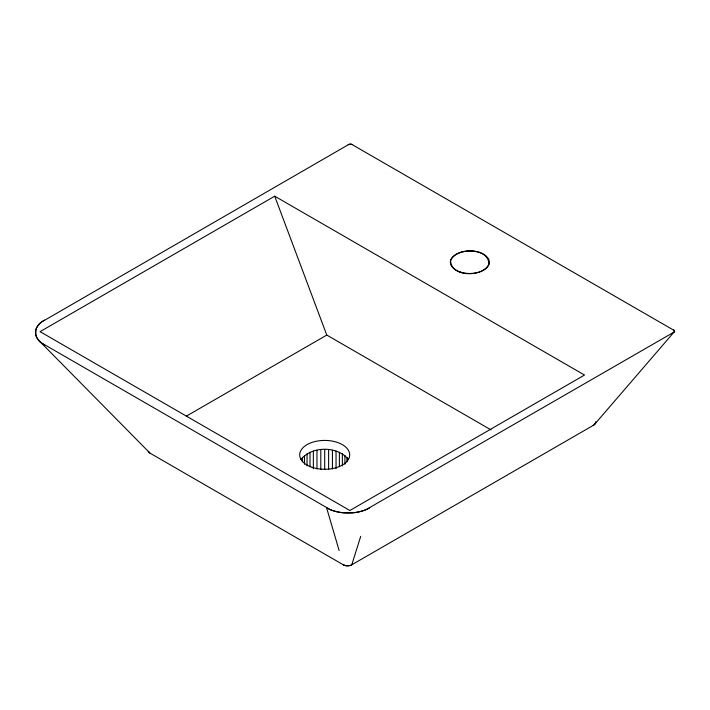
<?xml version="1.0" encoding="UTF-8"?>
<svg xmlns="http://www.w3.org/2000/svg" width="710" height="710" viewBox="0 0 710 710"><rect width="100%" height="100%" fill="white"/><g stroke="black" fill="none" stroke-linecap="round" stroke-linejoin="round"><path stroke-width="1.06" d="M360.724 536.334L351.769 564.805L351.051 565.151A6.106 3.523 0 0 1 348.477 565.772L346.604 565.772M300.933 459.468C311.938 445.844 337.463 445.844 348.468 459.468M595.095 423.755L674.003 332.111A3.177 1.828 0 0 0 674.207 330.469L351.636 144.307A3.577 2.068 0 0 0 348.85 144.423L41.322 322.171A31.054 17.927 0 0 0 35.89 329.751L35.89 335.244A31.054 17.927 0 0 0 41.322 342.823L330.265 509.647A31.054 17.927 0 0 0 343.392 512.78L352.914 512.78A31.054 17.927 0 0 0 366.04 509.647L674.003 332.111M593.258 425.388L594.314 424.624A8.68 5.014 0 0 0 595.708 421.838A8.405 4.855 0 0 1 593.258 425.388L351.769 564.805A5.982 3.452 0 0 1 343.312 564.805L150.041 453.166L38.846 340.472M274.708 196.182L40.071 331.65L349.87 510.508L584.507 375.04L274.708 196.182L326.786 335.067L491.009 429.878M186.295 416.175L326.786 335.067M343.312 564.805L344.022 565.151M339.14 550.569L326.627 507.854A30.441 17.572 0 0 0 369.679 507.854M346.968 457.373L346.968 461.793M344.918 455.438L344.918 464.287M342.371 453.717L342.371 465.884M339.389 452.252L339.389 466.63M336.043 451.072L336.043 468.76M332.422 450.202L332.422 468.999M328.615 449.67L328.615 469.576M324.701 449.492L324.701 469.399M320.796 449.67L320.796 469.576M316.98 450.202L316.98 468.999M313.358 451.072L313.358 468.76M310.013 452.252L310.013 466.63M307.031 453.717L307.031 465.884M304.483 455.438L304.483 464.287M302.433 457.373L302.433 461.793M44.419 344.927A30.441 17.572 0 0 1 44.419 320.068M150.041 453.166A11.058 6.381 0 0 1 148.284 451.356A10.943 6.319 0 0 0 149.34 452.598M348.086 144.751A3.364 1.944 0 0 1 352.48 144.565M673.657 329.999A2.911 1.686 0 0 1 673.346 332.537M346.507 565.772A6.106 3.523 0 0 1 343.924 565.151M450.557 260.534C451.019 277.503 482.951 277.477 488.95 264.04C488.498 247.08 456.557 247.098 450.557 260.534M312.205 467.349A24.992 14.431 0 0 0 349.693 454.853A24.992 14.431 0 0 0 312.205 442.357A24.992 14.431 0 0 0 312.205 467.349M460.107 271.974A19.481 11.245 0 0 0 489.323 262.238A19.481 11.245 0 0 0 460.107 252.503A19.481 11.245 0 0 0 460.107 271.974"/></g></svg>
